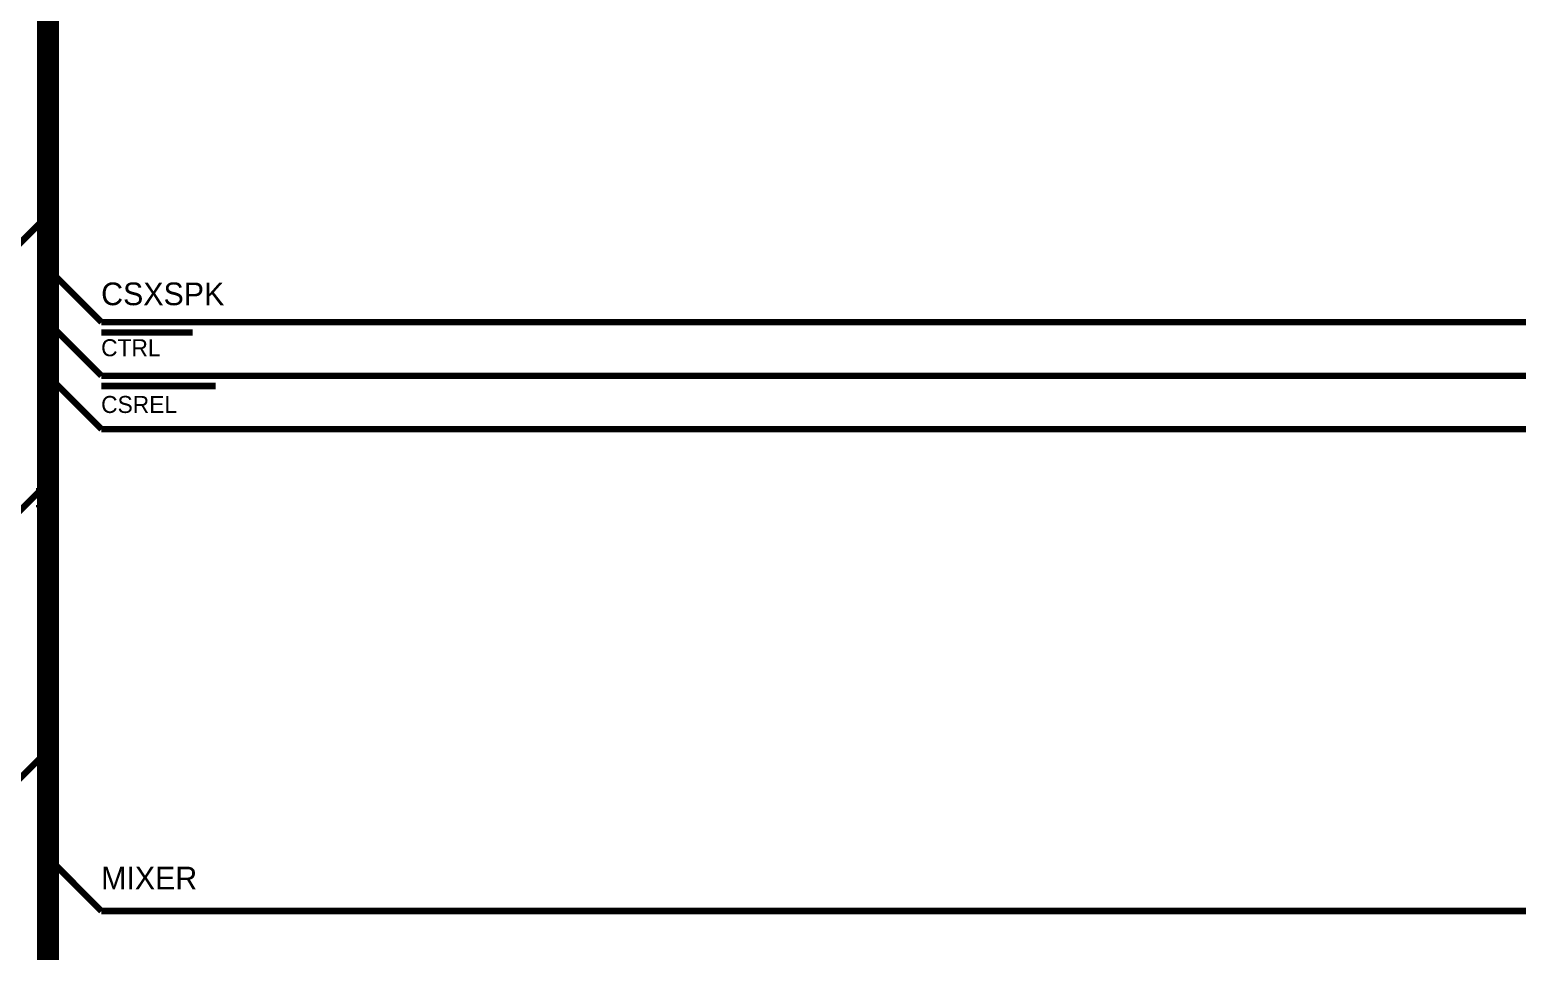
# Model space of a CAD drawing. Header units: millimetres. Extents: x 0 to 420, y 0 to 297.
# Drawn here: x 69.2 to 138.7, y 165.6 to 208.7 of the extents above; entities that cross this region are included whole.
import ezdxf

# ---------------------------------------------------------------- set-up
doc = ezdxf.new("R2010")
doc.units = ezdxf.units.MM
doc.layers.add('Sheet', color=255, linetype='Continuous')

msp = doc.modelspace()

# ---------------------------------------------------------------- linework, layer by layer
at = {"layer": 'Sheet'}
for points, const_width in [([(70.077, 254.99), (70.077, 59.993)], 1.016), ([(67.578, 197.498), (70.077, 199.998)], 0.3), ([(72.576, 194.997), (70.077, 197.498)], 0.3), ([(72.576, 192.497), (70.077, 194.997)], 0.3), ([(347.44, 194.997), (213.757, 194.997), (72.576, 194.997)], 0.3), ([(73.652, 194.517), (72.576, 194.517)], 0.3), ([(74.728, 194.517), (73.652, 194.517)], 0.3), ([(75.804, 194.517), (74.728, 194.517)], 0.3), ([(76.83, 194.517), (75.804, 194.517)], 0.3), ([(72.576, 189.997), (70.077, 192.497)], 0.3), ([(347.44, 192.497), (222.496, 192.497), (72.576, 192.497)], 0.3), ([(73.652, 192.017), (72.576, 192.017)], 0.3), ([(74.728, 192.017), (73.652, 192.017)], 0.3), ([(75.804, 192.017), (74.728, 192.017)], 0.3), ([(76.88, 192.017), (75.804, 192.017)], 0.3), ([(77.906, 192.017), (76.88, 192.017)], 0.3), ([(347.44, 189.997), (205.018, 189.997), (72.576, 189.997)], 0.3), ([(67.578, 184.996), (70.077, 187.496)], 0.3), ([(67.578, 172.494), (70.077, 174.994)], 0.3), ([(72.576, 167.493), (70.077, 169.993)], 0.3), ([(232.493, 167.493), (72.576, 167.493)], 0.3)]:
    msp.add_lwpolyline(points, dxfattribs=dict(at, const_width=const_width))

# ---------------------------------------------------------------- texts
for s, height, p in [('CSXSPK', 1.0598, (72.56, 195.792)), ('CTRL', 0.7948, (72.56, 193.408)), ('CSREL', 0.7948, (72.56, 190.758)), ('MIXER', 1.0598, (72.56, 168.503))]:
    msp.add_text(s, height=height, dxfattribs=at).set_placement(p)
for p in [(69.647, 187.049), (69.647, 186.254)]:
    msp.add_text('.', height=0.795, rotation=90, dxfattribs=at).set_placement(p)

doc.saveas('drawing.dxf')
